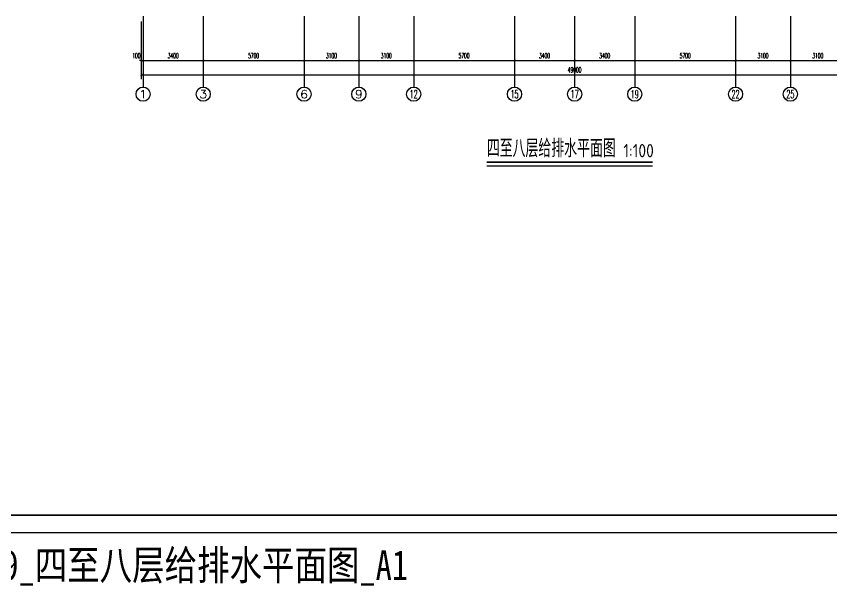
# Model space of a CAD drawing. Extents: x 27938 to 1042331, y -235042 to 1535213.
# Drawn here: x 675249 to 721352, y 407846 to 440032 of the extents above; entities that cross this region are included whole.
import ezdxf
from ezdxf.enums import TextEntityAlignment as Align

# ---------------------------------------------------------------- set-up
doc = ezdxf.new("R2010")
doc.units = 0
doc.header["$LTSCALE"] = 1000
doc.header["$MEASUREMENT"] = 0
for name, color, linetype in [('AXIS', 3, 'Continuous'), ('AXIS_TEXT', 4, 'Continuous'), ('DIM_SYMB', 3, 'Continuous'), ('图框', 140, 'Continuous'), ('导图字', 7, 'Continuous')]:
    doc.layers.add(name, color=color, linetype=linetype)
doc.layers.add('yichutu', color=7, linetype='Continuous', true_color=0xffffff, plot=False)
doc.styles.add('_TCH_AXIS', font='COMPLEX', dxfattribs={"bigfont": 'GBCBIG'})
doc.styles.add('_TCH_DIM_T3', font='SIMPLEX.shx', dxfattribs={"width": 0.494118, "bigfont": 'GBCBIG.shx'})
doc.styles.add('COMPLEX', font='COMPLEX')
doc.styles.get("Standard").update_dxf_attribs({"font": 'gbenor.shx', "bigfont": 'gbcbig.shx'})
doc.styles.add('黑体', font='simhei.ttf')
doc.dimstyles.new('_TCH_ARCH&&100', dxfattribs={"dimtxt": 297.5, "dimasz": 100, "dimexe": 250, "dimexo": 300, "dimgap": 126.25, "dimtad": 1, "dimdec": 0, "dimzin": 0, "dimdsep": 46, "dimtxsty": '_TCH_DIM_T3', "dimblk": 'ARCHTICK', "dimcen": 0.09, "dimclrt": 4, "dimazin": 2, "dimtfac": 1, "dimtdec": 0, "dimtix": 1, "dimtmove": 2, "dimatfit": 3, "dimfxl": 1, "dimtolj": 1, "dimtzin": 0, "dimarcsym": 0})

# ---------------------------------------------------------------- blocks, each defined once
blk = doc.blocks.new('TK')
at = {"layer": '图框'}
blk.add_lwpolyline([(465375, 548714), (549475, 548714), (549475, 489314), (465375, 489314)], close=True, dxfattribs=at)
blk.add_lwpolyline([(465375, 548714), (549475, 548714), (549475, 489314), (465375, 489314)], close=True, dxfattribs=at)
at = {"layer": '图框', "const_width": 100}
blk.add_lwpolyline([(548475, 490314), (548475, 547714), (467875, 547714), (467875, 490314)], close=True, dxfattribs=at)
blk = doc.blocks.new('yct-841-594-84100-59399.9999999999-100-1000.0')
at = {"layer": 'yichutu', "color": 7, "true_color": 0xffffff}
blk.add_lwpolyline([(0, 0), (0, 59400), (84100, 59400), (84100, 0)], close=True, dxfattribs=at)
blk = doc.blocks.new('_ArchTick')
at = {"color": 0, "linetype": 'ByBlock', "const_width": 0.4}
blk.add_lwpolyline([(-0.5, -0.5), (0.5, 0.5)], dxfattribs=at)
blk = doc.blocks.new('*D788')
at = {"layer": 'AXIS', "color": 0, "lineweight": -2}
for p, q in [((719017, 439732), (719017, 437282)), ((722117, 439732), (722117, 437282)), ((719017, 437532), (722117, 437532))]:
    blk.add_line(p, q, dxfattribs=at)
at = {"layer": 'Defpoints', "color": 0}
for p in [(719017, 440032), (722117, 440032), (722117, 437532)]:
    blk.add_point(p, dxfattribs=at)
at = {"layer": 'AXIS', "color": 0, "lineweight": -2, "xscale": 100, "yscale": 100, "zscale": 100, "rotation": 180}
blk.add_blockref('_ArchTick', (719017, 437532), dxfattribs=at)
at = {"layer": 'AXIS', "color": 0, "lineweight": -2, "xscale": 100, "yscale": 100, "zscale": 100}
blk.add_blockref('_ArchTick', (722117, 437532), dxfattribs=at)
at = {"layer": 'AXIS', "color": 4, "insert": (720567, 437807), "char_height": 297.5, "attachment_point": 5, "style": '_TCH_DIM_T3'}
blk.add_mtext('\\A1;3100', dxfattribs=at)
blk = doc.blocks.new('*D789')
at = {"layer": 'AXIS', "color": 0, "lineweight": -2}
for p, q in [((715917, 439732), (715917, 437282)), ((719017, 439732), (719017, 437282)), ((715917, 437532), (719017, 437532))]:
    blk.add_line(p, q, dxfattribs=at)
at = {"layer": 'Defpoints', "color": 0}
for p in [(715917, 440032), (719017, 440032), (719017, 437532)]:
    blk.add_point(p, dxfattribs=at)
at = {"layer": 'AXIS', "color": 0, "lineweight": -2, "xscale": 100, "yscale": 100, "zscale": 100, "rotation": 180}
blk.add_blockref('_ArchTick', (715917, 437532), dxfattribs=at)
at = {"layer": 'AXIS', "color": 0, "lineweight": -2, "xscale": 100, "yscale": 100, "zscale": 100}
blk.add_blockref('_ArchTick', (719017, 437532), dxfattribs=at)
at = {"layer": 'AXIS', "color": 4, "insert": (717467, 437807), "char_height": 297.5, "attachment_point": 5, "style": '_TCH_DIM_T3'}
blk.add_mtext('\\A1;3100', dxfattribs=at)
blk = doc.blocks.new('*D790')
at = {"layer": 'AXIS', "color": 0, "lineweight": -2}
for p, q in [((710217, 439732), (710217, 437282)), ((715917, 439732), (715917, 437282)), ((710217, 437532), (715917, 437532))]:
    blk.add_line(p, q, dxfattribs=at)
at = {"layer": 'Defpoints', "color": 0}
for p in [(710217, 440032), (715917, 440032), (715917, 437532)]:
    blk.add_point(p, dxfattribs=at)
at = {"layer": 'AXIS', "color": 0, "lineweight": -2, "xscale": 100, "yscale": 100, "zscale": 100, "rotation": 180}
blk.add_blockref('_ArchTick', (710217, 437532), dxfattribs=at)
at = {"layer": 'AXIS', "color": 0, "lineweight": -2, "xscale": 100, "yscale": 100, "zscale": 100}
blk.add_blockref('_ArchTick', (715917, 437532), dxfattribs=at)
at = {"layer": 'AXIS', "color": 4, "insert": (713067, 437807), "char_height": 297.5, "attachment_point": 5, "style": '_TCH_DIM_T3'}
blk.add_mtext('\\A1;5700', dxfattribs=at)
blk = doc.blocks.new('*D791')
at = {"layer": 'AXIS', "color": 0, "lineweight": -2}
for p, q in [((706817, 439732), (706817, 437282)), ((710217, 439732), (710217, 437282)), ((706817, 437532), (710217, 437532))]:
    blk.add_line(p, q, dxfattribs=at)
at = {"layer": 'Defpoints', "color": 0}
for p in [(706817, 440032), (710217, 440032), (710217, 437532)]:
    blk.add_point(p, dxfattribs=at)
at = {"layer": 'AXIS', "color": 0, "lineweight": -2, "xscale": 100, "yscale": 100, "zscale": 100, "rotation": 180}
blk.add_blockref('_ArchTick', (706817, 437532), dxfattribs=at)
at = {"layer": 'AXIS', "color": 0, "lineweight": -2, "xscale": 100, "yscale": 100, "zscale": 100}
blk.add_blockref('_ArchTick', (710217, 437532), dxfattribs=at)
at = {"layer": 'AXIS', "color": 4, "insert": (708517, 437807), "char_height": 297.5, "attachment_point": 5, "style": '_TCH_DIM_T3'}
blk.add_mtext('\\A1;3400', dxfattribs=at)
blk = doc.blocks.new('*D831')
at = {"layer": 'AXIS', "color": 0, "lineweight": -2}
for p, q in [((682317, 439732), (682317, 437282)), ((682417, 439732), (682417, 437282)), ((682317, 437532), (682217, 437532)), ((682317, 437532), (682417, 437532)), ((682417, 437532), (682517, 437532))]:
    blk.add_line(p, q, dxfattribs=at)
at = {"layer": 'Defpoints', "color": 0}
for p in [(682317, 440032), (682417, 440032), (682417, 437532)]:
    blk.add_point(p, dxfattribs=at)
at = {"layer": 'AXIS', "color": 0, "lineweight": -2, "xscale": 100, "yscale": 100, "zscale": 100}
blk.add_blockref('_ArchTick', (682317, 437532), dxfattribs=at)
at = {"layer": 'AXIS', "color": 0, "lineweight": -2, "xscale": 100, "yscale": 100, "zscale": 100, "rotation": 180}
blk.add_blockref('_ArchTick', (682417, 437532), dxfattribs=at)
at = {"layer": 'AXIS', "color": 4, "insert": (682042, 437807), "char_height": 297.5, "attachment_point": 5, "style": '_TCH_DIM_T3'}
blk.add_mtext('\\A1;100', dxfattribs=at)
blk = doc.blocks.new('*D832')
at = {"layer": 'AXIS', "color": 0, "lineweight": -2}
for p, q in [((682417, 439732), (682417, 437282)), ((685817, 439732), (685817, 437282)), ((682417, 437532), (685817, 437532))]:
    blk.add_line(p, q, dxfattribs=at)
at = {"layer": 'Defpoints', "color": 0}
for p in [(682417, 440032), (685817, 440032), (685817, 437532)]:
    blk.add_point(p, dxfattribs=at)
at = {"layer": 'AXIS', "color": 0, "lineweight": -2, "xscale": 100, "yscale": 100, "zscale": 100, "rotation": 180}
blk.add_blockref('_ArchTick', (682417, 437532), dxfattribs=at)
at = {"layer": 'AXIS', "color": 0, "lineweight": -2, "xscale": 100, "yscale": 100, "zscale": 100}
blk.add_blockref('_ArchTick', (685817, 437532), dxfattribs=at)
at = {"layer": 'AXIS', "color": 4, "insert": (684117, 437807), "char_height": 297.5, "attachment_point": 5, "style": '_TCH_DIM_T3'}
blk.add_mtext('\\A1;3400', dxfattribs=at)
blk = doc.blocks.new('*D833')
at = {"layer": 'AXIS', "color": 0, "lineweight": -2}
for p, q in [((685817, 439732), (685817, 437282)), ((691517, 439732), (691517, 437282)), ((685817, 437532), (691517, 437532))]:
    blk.add_line(p, q, dxfattribs=at)
at = {"layer": 'Defpoints', "color": 0}
for p in [(685817, 440032), (691517, 440032), (691517, 437532)]:
    blk.add_point(p, dxfattribs=at)
at = {"layer": 'AXIS', "color": 0, "lineweight": -2, "xscale": 100, "yscale": 100, "zscale": 100, "rotation": 180}
blk.add_blockref('_ArchTick', (685817, 437532), dxfattribs=at)
at = {"layer": 'AXIS', "color": 0, "lineweight": -2, "xscale": 100, "yscale": 100, "zscale": 100}
blk.add_blockref('_ArchTick', (691517, 437532), dxfattribs=at)
at = {"layer": 'AXIS', "color": 4, "insert": (688667, 437807), "char_height": 297.5, "attachment_point": 5, "style": '_TCH_DIM_T3'}
blk.add_mtext('\\A1;5700', dxfattribs=at)
blk = doc.blocks.new('*D834')
at = {"layer": 'AXIS', "color": 0, "lineweight": -2}
for p, q in [((691517, 439732), (691517, 437282)), ((694617, 439732), (694617, 437282)), ((691517, 437532), (694617, 437532))]:
    blk.add_line(p, q, dxfattribs=at)
at = {"layer": 'Defpoints', "color": 0}
for p in [(691517, 440032), (694617, 440032), (694617, 437532)]:
    blk.add_point(p, dxfattribs=at)
at = {"layer": 'AXIS', "color": 0, "lineweight": -2, "xscale": 100, "yscale": 100, "zscale": 100, "rotation": 180}
blk.add_blockref('_ArchTick', (691517, 437532), dxfattribs=at)
at = {"layer": 'AXIS', "color": 0, "lineweight": -2, "xscale": 100, "yscale": 100, "zscale": 100}
blk.add_blockref('_ArchTick', (694617, 437532), dxfattribs=at)
at = {"layer": 'AXIS', "color": 4, "insert": (693067, 437807), "char_height": 297.5, "attachment_point": 5, "style": '_TCH_DIM_T3'}
blk.add_mtext('\\A1;3100', dxfattribs=at)
blk = doc.blocks.new('*D835')
at = {"layer": 'AXIS', "color": 0, "lineweight": -2}
for p, q in [((694617, 439732), (694617, 437282)), ((697717, 439732), (697717, 437282)), ((694617, 437532), (697717, 437532))]:
    blk.add_line(p, q, dxfattribs=at)
at = {"layer": 'Defpoints', "color": 0}
for p in [(694617, 440032), (697717, 440032), (697717, 437532)]:
    blk.add_point(p, dxfattribs=at)
at = {"layer": 'AXIS', "color": 0, "lineweight": -2, "xscale": 100, "yscale": 100, "zscale": 100, "rotation": 180}
blk.add_blockref('_ArchTick', (694617, 437532), dxfattribs=at)
at = {"layer": 'AXIS', "color": 0, "lineweight": -2, "xscale": 100, "yscale": 100, "zscale": 100}
blk.add_blockref('_ArchTick', (697717, 437532), dxfattribs=at)
at = {"layer": 'AXIS', "color": 4, "insert": (696167, 437807), "char_height": 297.5, "attachment_point": 5, "style": '_TCH_DIM_T3'}
blk.add_mtext('\\A1;3100', dxfattribs=at)
blk = doc.blocks.new('*D836')
at = {"layer": 'AXIS', "color": 0, "lineweight": -2}
for p, q in [((697717, 439732), (697717, 437282)), ((703417, 439732), (703417, 437282)), ((697717, 437532), (703417, 437532))]:
    blk.add_line(p, q, dxfattribs=at)
at = {"layer": 'Defpoints', "color": 0}
for p in [(697717, 440032), (703417, 440032), (703417, 437532)]:
    blk.add_point(p, dxfattribs=at)
at = {"layer": 'AXIS', "color": 0, "lineweight": -2, "xscale": 100, "yscale": 100, "zscale": 100, "rotation": 180}
blk.add_blockref('_ArchTick', (697717, 437532), dxfattribs=at)
at = {"layer": 'AXIS', "color": 0, "lineweight": -2, "xscale": 100, "yscale": 100, "zscale": 100}
blk.add_blockref('_ArchTick', (703417, 437532), dxfattribs=at)
at = {"layer": 'AXIS', "color": 4, "insert": (700567, 437807), "char_height": 297.5, "attachment_point": 5, "style": '_TCH_DIM_T3'}
blk.add_mtext('\\A1;5700', dxfattribs=at)
blk = doc.blocks.new('*D837')
at = {"layer": 'AXIS', "color": 0, "lineweight": -2}
for p, q in [((703417, 439732), (703417, 437282)), ((706817, 439732), (706817, 437282)), ((703417, 437532), (706817, 437532))]:
    blk.add_line(p, q, dxfattribs=at)
at = {"layer": 'Defpoints', "color": 0}
for p in [(703417, 440032), (706817, 440032), (706817, 437532)]:
    blk.add_point(p, dxfattribs=at)
at = {"layer": 'AXIS', "color": 0, "lineweight": -2, "xscale": 100, "yscale": 100, "zscale": 100, "rotation": 180}
blk.add_blockref('_ArchTick', (703417, 437532), dxfattribs=at)
at = {"layer": 'AXIS', "color": 0, "lineweight": -2, "xscale": 100, "yscale": 100, "zscale": 100}
blk.add_blockref('_ArchTick', (706817, 437532), dxfattribs=at)
at = {"layer": 'AXIS', "color": 4, "insert": (705117, 437807), "char_height": 297.5, "attachment_point": 5, "style": '_TCH_DIM_T3'}
blk.add_mtext('\\A1;3400', dxfattribs=at)
blk = doc.blocks.new('*D838')
at = {"layer": 'AXIS', "color": 0, "lineweight": -2}
for p, q in [((682317, 439732), (682317, 436482)), ((731317, 439732), (731317, 436482)), ((682317, 436732), (731317, 436732))]:
    blk.add_line(p, q, dxfattribs=at)
at = {"layer": 'Defpoints', "color": 0}
for p in [(682317, 440032), (731317, 440032), (731317, 436732)]:
    blk.add_point(p, dxfattribs=at)
at = {"layer": 'AXIS', "color": 0, "lineweight": -2, "xscale": 100, "yscale": 100, "zscale": 100, "rotation": 180}
blk.add_blockref('_ArchTick', (682317, 436732), dxfattribs=at)
at = {"layer": 'AXIS', "color": 0, "lineweight": -2, "xscale": 100, "yscale": 100, "zscale": 100}
blk.add_blockref('_ArchTick', (731317, 436732), dxfattribs=at)
at = {"layer": 'AXIS', "color": 4, "insert": (706817, 437007), "char_height": 297.5, "attachment_point": 5, "style": '_TCH_DIM_T3'}
blk.add_mtext('\\A1;49000', dxfattribs=at)
blk = doc.blocks.new('_AXISO')
blk.add_circle((0, 0), 0.5)
at = {"layer": 'AXIS_TEXT', "style": 'COMPLEX', "width": 1.041667}
blk.add_attdef('A', text='', height=0.56, dxfattribs=at).set_placement((-0.25, -0.28), (0.25, -0.28), align=Align.FIT)

msp = doc.modelspace()

# ---------------------------------------------------------------- linework, layer by layer
at = {"layer": 'AXIS'}
for p, q in [((682416.6, 440032.1), (682416.6, 436032.1)), ((685816.6, 440032.1), (685816.6, 436032.1)), ((691516.6, 440032.1), (691516.6, 436032.1)), ((694616.6, 440032.1), (694616.6, 436032.1)), ((697716.6, 440032.1), (697716.6, 436032.1)), ((703416.6, 440032.1), (703416.6, 436032.1)), ((706816.6, 440032.1), (706816.6, 436032.1)), ((710216.6, 440032.1), (710216.6, 436032.1)), ((715916.6, 440032.1), (715916.6, 436032.1)), ((719016.6, 440032.1), (719016.6, 436032.1))]:
    msp.add_line(p, q, dxfattribs=at)
at = {"layer": 'DIM_SYMB', "const_width": 105}
msp.add_lwpolyline([(701851.1, 431783.9), (711224.6, 431783.9)], dxfattribs=at)
at = {"layer": 'DIM_SYMB'}
msp.add_lwpolyline([(701851.1, 431573.9), (711224.6, 431573.9)], dxfattribs=at)

# ---------------------------------------------------------------- block references
msp.add_blockref('TK', (202139.1, -78481.8))
at = {"layer": 'AXIS'}
ref = msp.add_blockref('_AXISO', (682416.6, 435632.1), dxfattribs=dict(at, xscale=800, yscale=800, zscale=800))
ref.add_attrib('A', '1', dxfattribs={"layer": 'AXIS_TEXT', "height": 452.5, "style": '_TCH_AXIS', "width": 2.333333}).set_placement((682190.3, 435405.8), (682642.9, 435405.8), align=Align.FIT)
ref = msp.add_blockref('_AXISO', (685816.6, 435632.1), dxfattribs=dict(at, xscale=800, yscale=800, zscale=800))
ref.add_attrib('A', '3', dxfattribs={"layer": 'AXIS_TEXT', "height": 452.5, "style": '_TCH_AXIS', "width": 1.5}).set_placement((685590.3, 435405.8), (686042.9, 435405.8), align=Align.FIT)
ref = msp.add_blockref('_AXISO', (691516.6, 435632.1), dxfattribs=dict(at, xscale=800, yscale=800, zscale=800))
ref.add_attrib('A', '6', dxfattribs={"layer": 'AXIS_TEXT', "height": 452.5, "style": '_TCH_AXIS', "width": 1.5}).set_placement((691290.3, 435405.8), (691742.9, 435405.8), align=Align.FIT)
ref = msp.add_blockref('_AXISO', (694616.6, 435632.1), dxfattribs=dict(at, xscale=800, yscale=800, zscale=800))
ref.add_attrib('A', '9', dxfattribs={"layer": 'AXIS_TEXT', "height": 452.5, "style": '_TCH_AXIS', "width": 1.5}).set_placement((694390.3, 435405.8), (694842.9, 435405.8), align=Align.FIT)
ref = msp.add_blockref('_AXISO', (697716.6, 435632.1), dxfattribs=dict(at, xscale=800, yscale=800, zscale=800))
ref.add_attrib('A', '12', dxfattribs={"layer": 'AXIS_TEXT', "height": 452.55, "style": '_TCH_AXIS', "width": 0.724138}).set_placement((697490.3, 435405.8), (697942.9, 435405.8), align=Align.FIT)
ref = msp.add_blockref('_AXISO', (703416.6, 435632.1), dxfattribs=dict(at, xscale=800, yscale=800, zscale=800))
ref.add_attrib('A', '15', dxfattribs={"layer": 'AXIS_TEXT', "height": 452.55, "style": '_TCH_AXIS', "width": 0.724138}).set_placement((703190.3, 435405.8), (703642.9, 435405.8), align=Align.FIT)
ref = msp.add_blockref('_AXISO', (706816.6, 435632.1), dxfattribs=dict(at, xscale=800, yscale=800, zscale=800))
ref.add_attrib('A', '17', dxfattribs={"layer": 'AXIS_TEXT', "height": 452.55, "style": '_TCH_AXIS', "width": 0.724138}).set_placement((706590.3, 435405.8), (707042.9, 435405.8), align=Align.FIT)
ref = msp.add_blockref('_AXISO', (710216.6, 435632.1), dxfattribs=dict(at, xscale=800, yscale=800, zscale=800))
ref.add_attrib('A', '19', dxfattribs={"layer": 'AXIS_TEXT', "height": 452.55, "style": '_TCH_AXIS', "width": 0.724138}).set_placement((709990.3, 435405.8), (710442.9, 435405.8), align=Align.FIT)
ref = msp.add_blockref('_AXISO', (715916.6, 435632.1), dxfattribs=dict(at, xscale=800, yscale=800, zscale=800))
ref.add_attrib('A', '22', dxfattribs={"layer": 'AXIS_TEXT', "height": 452.55, "style": '_TCH_AXIS', "width": 0.617647}).set_placement((715690.3, 435405.8), (716142.9, 435405.8), align=Align.FIT)
ref = msp.add_blockref('_AXISO', (719016.6, 435632.1), dxfattribs=dict(at, xscale=800, yscale=800, zscale=800))
ref.add_attrib('A', '25', dxfattribs={"layer": 'AXIS_TEXT', "height": 452.55, "style": '_TCH_AXIS', "width": 0.617647}).set_placement((718790.3, 435405.8), (719242.9, 435405.8), align=Align.FIT)
at = {"layer": 'yichutu'}
msp.add_blockref('yct-841-594-84100-59399.9999999999-100-1000.0', (667514.1, 410831.9), dxfattribs=at)

# ---------------------------------------------------------------- texts
at = {"layer": 'DIM_SYMB', "color": 7}
for s, height, p in [('四至八层给排水平面图', 1012.77, (701851.1, 432060.9)), ('1:100', 750, (709574.1, 432060.9))]:
    msp.add_text(s, height=height, dxfattribs=at).set_placement(p)
at = {"layer": '导图字', "color": 1, "style": '黑体', "width": 0.8}
msp.add_text('水施_09_四至八层给排水平面图_A1', height=1682.363, dxfattribs=at).set_placement((668957.3, 408168.4))

# ---------------------------------------------------------------- dimensions: what is measured, and where the dimension line sits
at = {"layer": 'AXIS'}
dim = msp.add_linear_dim(base=(682416.6, 437532.1), p1=(682316.6, 440032.1), p2=(682416.6, 440032.1), angle=0, dimstyle='_TCH_ARCH&&100', dxfattribs=at)
dim.commit()
dim.dimension.update_dxf_attribs({"geometry": '*D831', "text_midpoint": (682041.6, 437807.1), "dimtype": 129})
for p1, p2, distance, picture, middle in [((682316.6, 440032.1), (731316.6, 440032.1), -3300, '*D838', (706816.6, 437007.1)), ((682416.6, 440032.1), (685816.6, 440032.1), -2500, '*D832', (684116.6, 437807.1)), ((685816.6, 440032.1), (691516.6, 440032.1), -2500, '*D833', (688666.6, 437807.1)), ((691516.6, 440032.1), (694616.6, 440032.1), -2500, '*D834', (693066.6, 437807.1)), ((694616.6, 440032.1), (697716.6, 440032.1), -2500, '*D835', (696166.6, 437807.1)), ((697716.6, 440032.1), (703416.6, 440032.1), -2500, '*D836', (700566.6, 437807.1)), ((703416.6, 440032.1), (706816.6, 440032.1), -2500, '*D837', (705116.6, 437807.1)), ((706816.6, 440032.1), (710216.6, 440032.1), -2500, '*D791', (708516.6, 437807.1)), ((710216.6, 440032.1), (715916.6, 440032.1), -2500, '*D790', (713066.6, 437807.1)), ((715916.6, 440032.1), (719016.6, 440032.1), -2500, '*D789', (717466.6, 437807.1)), ((719016.6, 440032.1), (722116.6, 440032.1), -2500, '*D788', (720566.6, 437807.1))]:
    dim = msp.add_aligned_dim(p1=p1, p2=p2, distance=distance, dimstyle='_TCH_ARCH&&100', dxfattribs=at)
    dim.commit()
    dim.dimension.update_dxf_attribs({"geometry": picture, "text_midpoint": middle})

doc.saveas('drawing.dxf')
